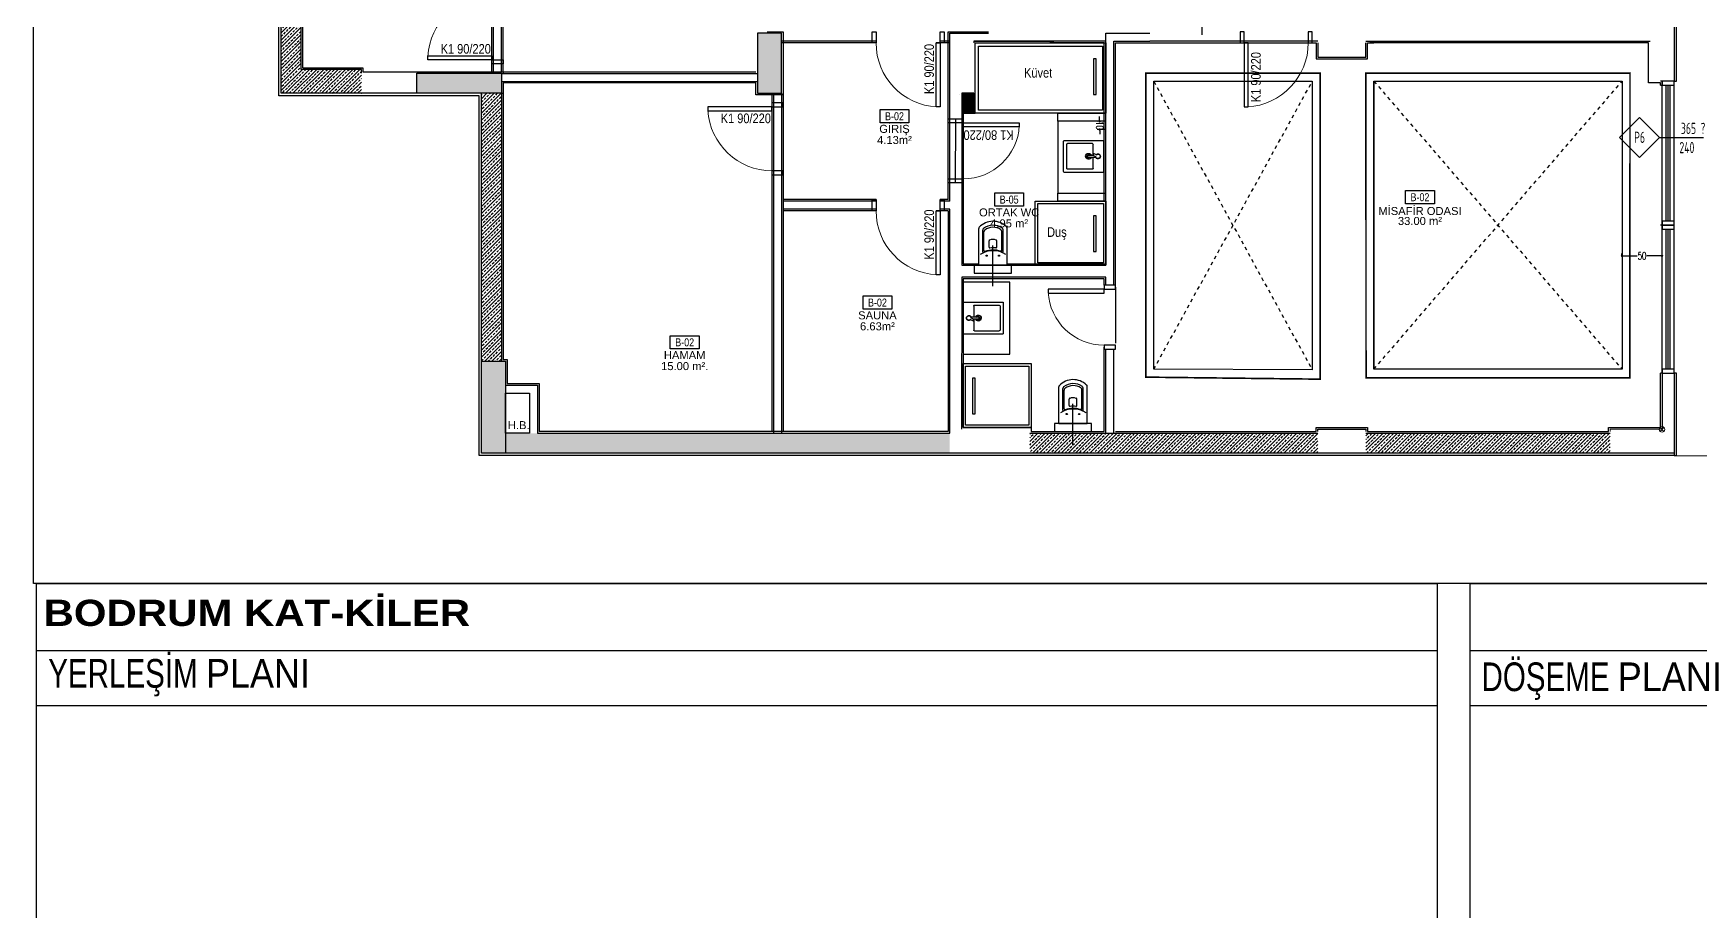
# Model space of a CAD drawing. Header units: millimetres. Extents: x 1064 to 14043, y 831 to 5538.
# Drawn here: x 2293 to 4376, y 3432 to 4531 of the extents above; entities that cross this region are included whole.
import ezdxf
from ezdxf.enums import TextEntityAlignment as Align

# ---------------------------------------------------------------- set-up
doc = ezdxf.new("R2010")
doc.units = ezdxf.units.MM
for name, pattern in [('( Hidden )', [0.375, 0.25, -0.125]), ('ACAD_ISO03W100', [30, 12, -18]), ('DASHED', [0.25, 0.125, -0.125])]:
    doc.linetypes.add(name, pattern=pattern)
for name, color, linetype, lineweight in [('a bodrum duvarı_Kalem_No__2', 8, 'Continuous', 15), ('mobilya', 30, 'Continuous', 30), ('çerçeve', 40, 'Continuous', 40)]:
    doc.layers.add(name, color=color, linetype=linetype, lineweight=lineweight)
for name, color, linetype in [('clad', 30, 'Continuous'), ('frame', 43, 'Continuous'), ('furn_wet', 152, 'Continuous'), ('glass', 1, 'Continuous'), ('hatch_conc', 223, 'Continuous'), ('hatch_floor', 197, 'Continuous'), ('mat_mortar', 145, 'Continuous'), ('Stair', 3, 'Continuous'), ('Str_conc', 6, 'Continuous'), ('symbol', 8, 'Continuous'), ('symbol_no', 12, 'Continuous'), ('text_room', 12, 'Continuous'), ('wall', 4, 'Continuous')]:
    doc.layers.add(name, color=color, linetype=linetype)
doc.layers.add('ölçü -dış', color=7, linetype='Continuous', lineweight=25, true_color=0x605db1)
doc.styles.add('dim', font='simplex.shx', dxfattribs={"width": 0.7})
doc.styles.add('GENEL', font='swissc.ttf')
doc.styles.get("Standard").update_dxf_attribs({"font": 'arial.ttf'})
doc.styles.add('T100', font='ARIALN.TTF', dxfattribs={"height": 24})
doc.styles.add('text1', font='arial.ttf')
doc.styles.add('text2', font='arial.ttf', dxfattribs={"width": 0.8})
doc.styles.add('text3', font='geniso.shx', dxfattribs={"width": 0.7})
doc.dimstyles.new('1_50', dxfattribs={"dimtxt": 9, "dimasz": 3, "dimexe": 3, "dimexo": 0, "dimgap": 1, "dimtad": 0, "dimdec": 1, "dimzin": 11, "dimtxsty": 'dim', "dimblk": 'DOT', "dimcen": 1.5, "dimdle": 1.25, "dimclrt": 2, "dimadec": 0, "dimazin": 0, "dimtfac": 1.25, "dimtdec": 1, "dimtix": 1, "dimtofl": 0, "dimtmove": 1, "dimatfit": 3, "dimldrblk": 'DOT', "dimfxl": 10, "dimfxlon": 1, "dimtolj": 1, "dimtzin": 0, "dimarcsym": 0})
doc.dimstyles.get("Standard").update_dxf_attribs({"dimtxt": 0.18, "dimasz": 0.18, "dimexe": 0.18, "dimexo": 0.0625, "dimgap": 0.09, "dimtad": 0, "dimtih": 1, "dimtoh": 1, "dimdec": 4, "dimzin": 0, "dimdsep": 46, "dimtxsty": 'Standard', "dimcen": 0.09, "dimadec": 0, "dimazin": 0, "dimtfac": 1, "dimtdec": 4, "dimtofl": 0, "dimtmove": 0, "dimatfit": 3, "dimfxl": 1, "dimtolj": 1, "dimtzin": 0, "dimarcsym": 0})
pattern_1 = [(45, (-633445.4495, -4496314.152), (-4.4901280605, 4.4901280605), []), (45, (-633440.9594, -4496314.152), (-4.4901280605, 4.4901280605), [3.175, -1.5875])]

# ---------------------------------------------------------------- blocks, each defined once
blk = doc.blocks.new('*U747')
for points in [[(-0.05, 0), (0, 0), (0, 0.14), (-0.05, 0.14), (-0.05, 0)], [(0, -0.7), (0.05, -0.7), (0.05, 0), (0, 0), (0, -0.7)], [(0.7, 0), (0.75, 0), (0.75, 0.14), (0.7, 0.14), (0.7, 0)]]:
    blk.add_lwpolyline(points)
at = {"lineweight": 9}
blk.add_arc((-0.002, 0.001), 0.702, 272.9928, 359.9448, dxfattribs=at)
blk = doc.blocks.new('klozetgömme 2')
for p, q in [((-0.174, 0), (-0.174, 0.459)), ((-0.124, 0.169), (-0.124, 0.439)), ((-0.109, 0.183), (-0.109, 0.42)), ((0.115, 0.185), (0.115, 0.424)), ((0.13, 0.174), (0.13, 0.443)), ((0.18, 0), (0.18, 0.465)), ((0.18, 0), (0.18, 0.459)), ((-0.045, 0.226), (-0.045, 0.307)), ((0.051, 0.227), (0.051, 0.307))]:
    blk.add_line(p, q)
at = {"linetype": 'Continuous'}
blk.add_line((-0.174, 0), (0.18, 0), dxfattribs=at)
at = {"linetype": 'ACAD_ISO03W100', "ltscale": 0.2}
blk.add_lwpolyline([(0.003, -0.26), (0.003, 0.247)], dxfattribs=at)
at = {"linetype": 'ACAD_ISO03W100', "ltscale": 0.05}
blk.add_lwpolyline([(-0.229, -0.1), (0.235, -0.1), (0.235, 0), (-0.229, 0)], close=True, dxfattribs=at)
for centre in [(-0.075, 0.12), (0.08, 0.12)]:
    blk.add_circle(centre, 0.0075)
for centre, radius, start, end in [((-0.149, 0.459), 0.025, 136.1828, 180.0003), ((0.006, 0.31), 0.24, 46.0264, 136.1828), ((-0.099, 0.439), 0.025, 128.17, 180), ((0.006, 0.305), 0.195, 54.2978, 128.1701), ((-0.084, 0.42), 0.025, 126.8984, 180), ((0.006, 0.3), 0.175, 55.8485, 126.8984), ((0.09, 0.424), 0.025, 359.9823, 55.8485), ((0.105, 0.443), 0.025, 359.9852, 54.2978), ((0.155, 0.465), 0.025, 359.9997, 46.0264), ((-0.035, 0.307), 0.01, 109.294, 180.0177), ((-0.035, 0.226), 0.01, 180.0177, 277.3564), ((0.003, 0.198), 0.125, 70.706, 109.294), ((0.006, -0.092), 0.31, 83.7256, 97.3564), ((0.041, 0.227), 0.01, 263.7256, 359.9823), ((0.041, 0.307), 0.01, 359.9823, 70.706), ((0.006, -0.118), 0.3, 57.769, 122.231), ((-0.113, 0.169), 0.0111, 182.9663, 285.803), ((-0.099, 0.183), 0.01, 180.0001, 234.5831), ((-0.099, 0.183), 0.01, 234.5831, 289.1663), ((0.006, -0.119), 0.31, 71.9671, 109.1663), ((0.105, 0.185), 0.01, 251.9671, 359.9823), ((0.117, 0.174), 0.0129, 248.1533, 357.9053)]:
    blk.add_arc(centre, radius, start, end)
blk = doc.blocks.new('lav1')
for p, q in [((0, 0.49), (0, 0)), ((0.39, 0.5), (0.01, 0.5)), ((0.04, 0.14), (0.04, 0.45)), ((0.35, 0.46), (0.05, 0.46)), ((0.36, 0.14), (0.36, 0.45)), ((0.4, 0), (0.4, 0.49)), ((0, 0), (0.4, 0)), ((0.179, 0.13), (0.05, 0.13)), ((0.19, 0.13), (0.186, 0.13)), ((0.35, 0.13), (0.21, 0.13))]:
    blk.add_line(p, q)
at = {"linetype": 'ByBlock'}
for p, q in [((0.166, 0.125), (0.185, 0.133)), ((0.181, 0.09), (0.166, 0.125)), ((0.167, 0.123), (0.186, 0.131)), ((0.185, 0.133), (0.2, 0.097)), ((0.19, 0.199), (0.21, 0.199)), ((0.19, 0.121), (0.19, 0.199)), ((0.21, 0.199), (0.21, 0.099))]:
    blk.add_line(p, q, dxfattribs=at)
for centre, radius, start, end in [((0.01, 0.49), 0.01, 90, 180), ((0.05, 0.45), 0.01, 90, 180), ((0.35, 0.45), 0.01, 0, 90), ((0.39, 0.49), 0.01, 0, 90), ((0.199, 0.187), 0.037, 287.1814, 255.8098), ((0.199, 0.187), 0.023, 298.3728, 246.774), ((0.05, 0.14), 0.01, 180, 270), ((0.35, 0.14), 0.01, 270, 0)]:
    blk.add_arc(centre, radius, start, end)
for radius, start, end in [(0.0308, 131.8589, 93.1411), (0.027, 134.3724, 90.6276)]:
    blk.add_arc((0.2, 0.07), radius, start, end, dxfattribs=at)
blk = doc.blocks.new('*U749')
for points in [[(-0.7, 0), (-0.75, 0), (-0.75, 0.19), (-0.7, 0.19), (-0.7, 0)], [(0, -0.7), (-0.05, -0.7), (-0.05, 0), (0, 0), (0, -0.7)], [(0.05, 0), (0, 0), (0, 0.19), (0.05, 0.19), (0.05, 0)]]:
    blk.add_lwpolyline(points)
at = {"lineweight": 9}
blk.add_arc((0.002, 0.001), 0.702, 180.0552, 267.0072, dxfattribs=at)
blk = doc.blocks.new('mahal')
blk.add_lwpolyline([(-36, 0), (36, 0), (36, -33), (-36, -33)], close=True)
at = {"color": 7, "style": 'text1'}
for tag, p in [('MAHAL', (0, -48.5)), ('M²', (0, -75.9))]:
    blk.add_attdef(tag, text='', height=20, dxfattribs=at).set_placement(p, align=Align.MIDDLE)
at = {"color": 7, "style": 'text2', "width": 0.8}
blk.add_attdef('10000', text='', height=20, dxfattribs=at).set_placement((0, -16.5), align=Align.MIDDLE)
blk = doc.blocks.new('*U750')
for points in [[(-0.8, 0), (-0.85, 0), (-0.85, 0.14), (-0.8, 0.14), (-0.8, 0)], [(0, -0.8), (-0.05, -0.8), (-0.05, 0), (0, 0), (0, -0.8)], [(0.05, 0), (0, 0), (0, 0.14), (0.05, 0.14), (0.05, 0)]]:
    blk.add_lwpolyline(points)
at = {"lineweight": 9}
blk.add_arc((0.002, 0.001), 0.802, 180.0552, 267.0072, dxfattribs=at)
blk = doc.blocks.new('kap-penno_02')
blk.add_line((0, 0), (-55, 0))
blk.add_lwpolyline([(0, 0), (25, 25), (50, 0), (25, -25)], close=True)
at = {"color": 7, "style": 'text3', "width": 0.7}
for tag, p in [('100', (-50, 0)), ('220', (-50, -24))]:
    blk.add_attdef(tag, text='', height=14, dxfattribs=at).set_placement(p, align=Align.BOTTOM_LEFT)
blk.add_attdef('K00', text='', height=14, dxfattribs=at).set_placement((25, 0), align=Align.MIDDLE_CENTER)
blk = doc.blocks.new('*U744')
for points in [[(-0.05, 0), (0, 0), (0, 0.14), (-0.05, 0.14), (-0.05, 0)], [(0, -0.8), (0.05, -0.8), (0.05, 0), (0, 0), (0, -0.8)], [(0.8, 0), (0.85, 0), (0.85, 0.14), (0.8, 0.14), (0.8, 0)]]:
    blk.add_lwpolyline(points)
at = {"lineweight": 9}
blk.add_arc((-0.002, 0.001), 0.802, 272.9928, 359.9448, dxfattribs=at)
blk = doc.blocks.new('HUE')
at = {"layer": 'mobilya', "color": 2, "lineweight": 20}
for p, q in [((1377.17, 1066.48), (1374.83, 1068.83)), ((1377.17, 1068.83), (1374.83, 1066.48))]:
    blk.add_line(p, q, dxfattribs=at)
blk.add_circle((1376, 1067.66), 1.66, dxfattribs=at)
blk = doc.blocks.new('*D801')
at = {"color": 0, "lineweight": -2, "transparency": 16777216}
for p, q in [((3445.3, 4423.4), (3445.3, 4383.8)), ((3445.4, 4423.6), (3445.5, 4423.6)), ((3445.3, 4343.8), (3445.3, 4383.4)), ((3445.4, 4343.6), (3445.5, 4343.6))]:
    blk.add_line(p, q, dxfattribs=at)
at = {"color": 0, "transparency": 16777216}
for points in [[(3445.4, 4423.4), (3445.3, 4423.4), (3445.3, 4423.6)], [(3445.4, 4343.8), (3445.3, 4343.8), (3445.3, 4343.6)]]:
    blk.add_solid(points, dxfattribs=at)
at = {"layer": 'Defpoints', "color": 0, "transparency": 16777216}
for p in [(3445.3, 4423.6), (3445.3, 4343.6), (3445.3, 4343.6)]:
    blk.add_point(p, dxfattribs=at)
at = {"color": 0, "transparency": 16777216, "insert": (3445.3, 4383.6), "char_height": 0.18, "attachment_point": 5}
blk.add_mtext('\\A1;80.0000', dxfattribs=at)
blk = doc.blocks.new('_Dot')
at = {"color": 0, "linetype": 'ByBlock', "lineweight": -2}
blk.add_line((-0.5, 0), (-1, 0), dxfattribs=at)
at = {"color": 0, "linetype": 'ByBlock', "const_width": 0.5}
blk.add_lwpolyline([(-0.25, 0, 1), (0.25, 0, 1)], format="xyb", close=True, dxfattribs=at)
blk = doc.blocks.new('*D802')
at = {"layer": 'Defpoints', "color": 0, "transparency": 16777216}
for p in [(3632.8, 4420.6), (3625.3, 4410.3), (3632.9, 4410.4)]:
    blk.add_point(p, dxfattribs=at)
at = {"layer": 'ölçü -dış', "color": 0, "lineweight": -2, "transparency": 16777216}
for p, q in [((3632.8, 4420.6), (3622.2, 4420.5)), ((3625.2, 4423.5), (3625.2, 4426.5)), ((3632.9, 4410.4), (3622.3, 4410.3)), ((3625.3, 4407.3), (3625.4, 4404.3))]:
    blk.add_line(p, q, dxfattribs=at)
at = {"layer": 'ölçü -dış', "color": 0, "lineweight": -2, "transparency": 16777216, "xscale": 3, "yscale": 3, "zscale": 3}
for p, rotation in [((3625.2, 4420.5), 270.5266505581826), ((3625.3, 4410.3), 90.52665055818261)]:
    blk.add_blockref('_Dot', p, dxfattribs=dict(at, rotation=rotation))
at = {"layer": 'ölçü -dış', "color": 2, "transparency": 16777216, "insert": (3625.3, 4415.4), "char_height": 9, "attachment_point": 5, "rotation": 270.5267, "style": 'dim'}
blk.add_mtext('\\A1;10', dxfattribs=at)
blk = doc.blocks.new('*D778')
at = {"layer": 'Defpoints', "color": 0, "transparency": 16777216}
for p in [(4277.8, 4252.4), (4277.8, 4252.4), (4327.8, 4252.4)]:
    blk.add_point(p, dxfattribs=at)
at = {"layer": 'ölçü -dış', "color": 0, "lineweight": -2, "transparency": 16777216}
for p, q in [((4277.8, 4252.4), (4277.8, 4255.4)), ((4280.8, 4252.4), (4296.7, 4252.4)), ((4324.8, 4252.4), (4308.9, 4252.4)), ((4327.8, 4252.4), (4327.8, 4255.4))]:
    blk.add_line(p, q, dxfattribs=at)
at = {"layer": 'ölçü -dış', "color": 0, "lineweight": -2, "transparency": 16777216, "xscale": 3, "yscale": 3, "zscale": 3, "rotation": 180}
blk.add_blockref('_Dot', (4277.8, 4252.4), dxfattribs=at)
at = {"layer": 'ölçü -dış', "color": 0, "lineweight": -2, "transparency": 16777216, "xscale": 3, "yscale": 3, "zscale": 3}
blk.add_blockref('_Dot', (4327.8, 4252.4), dxfattribs=at)
at = {"layer": 'ölçü -dış', "color": 2, "transparency": 16777216, "insert": (4302.8, 4252.4), "char_height": 9, "attachment_point": 5, "style": 'dim'}
blk.add_mtext('\\A1;50', dxfattribs=at)

msp = doc.modelspace()

# ---------------------------------------------------------------- hatches: boundary and pattern name
at = {"layer": 'hatch_conc', "true_color": 0x636466}
h = msp.add_hatch(dxfattribs=at)
h.set_pattern_fill('ANSI33', color=251)
h.set_pattern_definition(pattern_1)
h.paths.add_polyline_path([(2627.83653, 4722.20154), (2602.83653, 4722.20163), (2602.83653, 4455.58617), (2627.83653, 4455.58617), (2702.83436, 4455.54972), (2702.83436, 4485.50295), (2627.83653, 4485.51575)])
h.paths.add_polyline_path([(2627.83653, 4900.54971), (2602.83653, 4900.54971), (2602.83653, 4722.20163), (2627.83653, 4722.20154)])
h = msp.add_hatch(dxfattribs=at)
h.set_pattern_fill('ANSI33', color=251)
h.set_pattern_definition([(45, (-4301.8584, -7418.564), (-4.490128, 4.490128), []), (45, (-4297.368, -7418.564), (-4.490128, 4.490128), [3.175, -1.5875])])
h.paths.add_polyline_path([(2877.85776, 4480.57706), (2772.24349, 4480.59529), (2772.26259, 4455.56252), (2852.84813, 4455.56252), (2852.84813, 4455.53581), (2877.84813, 4455.53149), (2877.84813, 4455.54972)])
h.paths.add_polyline_path([(3227.82492, 4530.54639), (3197.82492, 4530.54639), (3197.82492, 4455.54972), (3227.82492, 4455.54972), (3227.82492, 4455.54991)])
h.paths.add_polyline_path([(2882.83652, 4120.5501), (2852.84813, 4120.5501), (2852.84813, 4005.5501), (2882.83652, 4005.5501)])
h = msp.add_hatch(dxfattribs=at)
h.set_pattern_fill('ANSI33', color=251)
h.set_pattern_definition(pattern_1)
h.paths.add_polyline_path([(2877.84813, 4455.54972), (2852.84813, 4455.54972), (2852.84814, 4120.5501), (2877.84813, 4120.5501)])
h = msp.add_hatch(dxfattribs=at)
h.set_pattern_fill('ANSI33', color=251)
h.set_pattern_definition(pattern_1)
h.paths.add_polyline_path([(3437.83651, 4030.54972), (2882.84814, 4030.54979), (2882.84814, 4005.58617), (3437.83651, 4005.58617)])
h = msp.add_hatch(dxfattribs=at)
h.set_pattern_fill('ANSI33', color=251)
h.set_pattern_definition(pattern_1)
h.paths.add_polyline_path([(3897.83649, 4030.54697), (3707.83653, 4030.54686), (3697.84813, 4030.5469), (3697.84813, 4030.54683), (3687.84813, 4030.54701), (3687.84813, 4030.54694), (3537.84519, 4030.54755), (3537.84519, 4005.58617), (3897.83649, 4005.58617)])
h = msp.add_hatch(dxfattribs=at)
h.set_pattern_fill('ANSI33', color=251)
h.set_pattern_definition(pattern_1)
h.paths.add_polyline_path([(4262.83651, 4030.54992), (3957.83649, 4030.54817), (3957.83649, 4005.58617), (4262.83651, 4005.58617)])
at = {"layer": 'mat_mortar', "true_color": 0x636466}
h = msp.add_hatch(dxfattribs=at)
h.set_pattern_fill('ANSI33', color=251)
h.set_pattern_definition([(45, (-6245.81833, -6269.97862), (-0.1767766953, 0.1767766953), []), (45, (-6245.64156, -6269.97862), (-0.1767766953, 0.1767766953), [0.125, -0.0625])])
h.paths.add_polyline_path([(3467.83651, 4455.54972), (3452.84812, 4455.54972), (3452.84812, 4430.56182), (3467.83651, 4430.56182)])

# ---------------------------------------------------------------- linework, layer by layer
at = {"color": 251, "true_color": 0x636466}
msp.add_line((3752.80809, 4648.8187), (3752.8365, 4528.81966), dxfattribs=at)
for points in [[(2293.03291, 5442.66326), (4956.78263, 5442.66326), (4956.78263, 3842.66326), (2293.03291, 3842.66326)], [(2297.05761, 3842.66326), (4047.05761, 3842.66326), (4047.05761, 2242.66326), (2297.05761, 2242.66326)], [(4088.04121, 3842.66326), (5838.04121, 3842.66326), (5838.04121, 2242.66326), (4088.04121, 2242.66326)], [(2297.05761, 3759.06326), (4047.05761, 3759.06326), (4047.05761, 3689.81401), (2297.05761, 3689.81401)], [(4088.04121, 3759.06326), (5838.04121, 3759.06326), (5838.04121, 3689.81401), (4088.04121, 3689.81401)]]:
    msp.add_lwpolyline(points, close=True)
at = {"color": 251, "linetype": '( Hidden )', "ltscale": 50, "true_color": 0x636466, "const_width": 2}
for points in [[(3682.83117, 4480.68552), (3900.82508, 4480.56839), (3900.82508, 4098.12119), (3682.83117, 4100.66393)], [(3957.83649, 4480.56839), (4287.83617, 4480.56839), (4287.55964, 4099.87323), (3958.02825, 4099.87323)]]:
    msp.add_lwpolyline(points, close=True, dxfattribs=at)
at = {"color": 251, "true_color": 0x636466}
for points in [[(3692.83117, 4470.56787), (3890.82508, 4470.56839), (3890.82508, 4109.87323), (3692.83117, 4110.54765)], [(3967.83649, 4470.56839), (4277.83617, 4470.56839), (4277.83617, 4110.54817), (3967.83649, 4110.54817)]]:
    msp.add_lwpolyline(points, close=True, dxfattribs=at)
at = {"color": 251, "linetype": 'DASHED', "ltscale": 35, "true_color": 0x636466}
for points in [[(3692.83117, 4110.54765), (3890.82508, 4470.56839)], [(3692.83117, 4470.56787), (3890.82508, 4109.87323)], [(3967.83649, 4470.56839), (4277.83617, 4110.54817)], [(3967.83649, 4110.54817), (4277.83617, 4470.56839)]]:
    msp.add_lwpolyline(points, dxfattribs=at)
at = {"color": 251, "true_color": 0x636466}
for points in [[(3967.83649, 4110.54817), (3967.83649, 4470.56839)], [(3967.83649, 4470.56839), (3967.83649, 4110.54817)], [(3957.83649, 4035.54972), (3957.83649, 4035.5497)]]:
    msp.add_lwpolyline(points, dxfattribs=at)
at = {"layer": 'a bodrum duvarı_Kalem_No__2', "color": 251, "true_color": 0x636466}
msp.add_lwpolyline([(4262.83651, 4032.54818), (4262.83651, 4035.58618), (4325.83652, 4035.59722)], dxfattribs=at)
at = {"layer": 'clad', "color": 251, "true_color": 0x636466}
for points in [[(4342.84814, 4470.54639), (4345.84814, 4470.54639), (4345.84814, 4790.61182), (4342.84816, 4790.61182)], [(4342.84814, 4002.58656), (4345.84814, 4002.58656), (4345.84814, 4105.53594), (4342.84816, 4105.53594)]]:
    msp.add_lwpolyline(points, close=True, dxfattribs=at)
at = {"layer": 'frame', "color": 251, "true_color": 0x636466}
for points in [[(4327.83582, 4465.54639), (4342.83583, 4465.54639), (4342.83583, 4470.54639), (4327.83582, 4470.54639)], [(4327.84816, 4290.62307), (4342.84817, 4290.62307), (4342.84817, 4295.62307), (4327.84816, 4295.62307)], [(4327.8414, 4285.55), (4342.84141, 4285.55), (4342.84141, 4290.55), (4327.8414, 4290.55)], [(4327.84141, 4105.55), (4342.84143, 4105.55), (4342.84143, 4110.55), (4327.84141, 4110.55)]]:
    msp.add_lwpolyline(points, close=True, dxfattribs=at)
at = {"layer": 'furn_wet', "color": 251, "true_color": 0x636466}
for points in [[(3632.83698, 4518.56201), (3632.83698, 4430.56201), (3469.83651, 4430.56182), (3469.83651, 4518.56182)], [(3628.83698, 4514.562), (3628.83698, 4434.562), (3473.83651, 4434.56183), (3473.83651, 4514.56183)], [(3620.71943, 4498.56014), (3617.45603, 4498.56014), (3617.45603, 4454.23038), (3620.71943, 4454.23038)], [(3572.8464, 4420.56246), (3572.82755, 4330.56382), (3630.83076, 4330.56382), (3630.84962, 4420.56246)], [(3632.83698, 4320.56246), (3632.83698, 4240.56246), (3544.84812, 4240.56228), (3544.84812, 4320.56228)], [(3629.83698, 4317.56246), (3629.83698, 4243.56246), (3547.84812, 4243.56228), (3547.84812, 4317.56228)], [(3620.71943, 4302.22222), (3617.45603, 4302.22222), (3617.45603, 4257.89247), (3620.71943, 4257.89247)], [(3454.82608, 4219.54217), (3454.80722, 4129.54353), (3512.81044, 4129.54353), (3512.82929, 4219.54217)], [(3539.84519, 4117.51326), (3539.84519, 4037.51326), (3454.77775, 4037.54354), (3454.77775, 4117.54354)], [(3536.84519, 4114.51326), (3536.84519, 4040.51326), (3457.77775, 4040.54354), (3457.77775, 4114.54354)], [(3469.58603, 4099.204), (3466.32263, 4099.204), (3466.32263, 4054.87424), (3469.58603, 4054.87424)]]:
    msp.add_lwpolyline(points, close=True, dxfattribs=at)
at = {"layer": 'glass', "color": 251, "true_color": 0x636466}
for p, q in [((4332.84817, 4295.62307), (4332.83583, 4465.54639)), ((4335.34817, 4295.62307), (4335.33583, 4465.54639)), ((4337.84817, 4295.62307), (4337.83583, 4465.54639)), ((4332.84143, 4110.55), (4332.84141, 4285.55)), ((4335.34143, 4110.55), (4335.34141, 4285.55)), ((4337.84143, 4110.55), (4337.84141, 4285.55))]:
    msp.add_line(p, q, dxfattribs=at)
at = {"layer": 'hatch_floor', "color": 251, "true_color": 0x636466}
msp.add_line((3644.86376, 4213.063), (3644.86583, 4143.063), dxfattribs=at)
at = {"layer": 'mat_mortar', "color": 251, "true_color": 0x636466}
for p, q in [((2865.87687, 4482.49502), (2865.87687, 4900.58656)), ((2879.87687, 4482.49502), (2879.87687, 4900.58656)), ((2629.83653, 4487.54951), (2629.98626, 4893.54873)), ((3345.83694, 4518.54639), (3227.82492, 4518.54639)), ((3229.82653, 4518.55639), (3229.82653, 4453.54972)), ((3437.83651, 4518.54639), (3420.83693, 4518.54639)), ((3469.8365, 4453.58617), (3469.83653, 4518.55913)), ((4310.84815, 4518.57079), (3962.83656, 4518.5433)), ((4310.84815, 4468.5464), (4310.84815, 4518.57079)), ((4325.83706, 4468.54635), (4310.84815, 4468.5464)), ((4325.84102, 4465.54639), (4325.83706, 4468.54635)), ((2879.86099, 4453.54972), (2879.84813, 4453.54972)), ((3229.82653, 4453.54972), (3195.82653, 4453.54972)), ((3215.82492, 4455.54956), (3215.83654, 4035.54972)), ((3229.82492, 4455.54997), (3229.83662, 4032.54817)), ((3452.84813, 4430.56183), (3469.83651, 4430.56183)), ((2879.84813, 4122.54951), (2884.83652, 4122.54951)), ((2884.83652, 4122.54951), (2884.83652, 4092.55969)), ((2884.83652, 4092.55969), (2924.84811, 4092.55969)), ((2924.84811, 4092.55969), (2924.84811, 4032.5499)), ((3644.83116, 4032.54594), (3895.83649, 4032.54786)), ((3895.83649, 4032.54786), (3895.83649, 4037.54972)), ((3895.83649, 4037.54972), (3959.83648, 4037.54972)), ((3959.83648, 4037.54972), (3959.83651, 4032.54818))]:
    msp.add_line(p, q, dxfattribs=at)
for points in [[(4342.83651, 4005.58617), (4342.83651, 4002.58617), (2852.83651, 4002.58617), (2849.83651, 4002.58617), (2849.83651, 4452.58617), (2849.83651, 4452.58617), (2602.83651, 4452.58617), (2599.83651, 4452.58617), (2599.83651, 4925.58617), (2599.83651, 4928.58617), (3724.83649, 4928.58617), (3724.83649, 4928.58617), (3724.83649, 5135.58617), (3724.83649, 5138.58617), (4345.84811, 5138.58617), (4345.84811, 5135.58656)], [(3209.82492, 4532.58285), (3229.82652, 4532.58285), (3229.82653, 4518.55639)], [(3435.84812, 4322.58749), (3435.84812, 4532.54083), (3486.21281, 4532.54083)], [(3467.83651, 4520.56191), (3467.83651, 4518.56187)], [(3469.83653, 4520.55905), (3469.83653, 4520.56191)], [(3469.83653, 4518.56188), (3632.82912, 4518.56248)], [(3469.83653, 4518.55913), (3469.83653, 4518.56188)], [(3630.83087, 4320.56246), (3630.82912, 4518.59614), (3562.84853, 4518.59614)], [(3644.86391, 4215.56299), (3644.85681, 4518.56253), (3687.84813, 4518.56276)], [(3687.84813, 4518.56276), (3835.82753, 4518.56336)], [(3835.82753, 4518.56336), (3895.83647, 4518.54708), (3895.83647, 4498.54639), (3959.83649, 4498.54639), (3959.83656, 4518.56671), (3967.83656, 4518.56671)], [(2629.83653, 4487.54951), (2702.83651, 4487.54951), (2704.83651, 4487.54951)], [(2702.83651, 4487.54951), (2704.83651, 4487.54951), (2704.83579, 4482.59508), (2704.83579, 4482.59508), (2879.89363, 4482.59508)], [(2877.87687, 4482.49502), (3195.82653, 4482.49502)], [(2879.89363, 4482.59508), (2879.89363, 4482.56251), (2879.89337, 4480.49502)], [(2877.87687, 4477.56251), (2877.83651, 4477.56251)], [(2877.87687, 4468.56252), (2877.86311, 4455.54972), (2879.84813, 4455.54972)], [(3195.82653, 4453.54972), (3195.82653, 4468.49502), (2879.89185, 4468.49502), (2879.84813, 4122.54951)], [(4327.83582, 4470.54639), (4325.83582, 4470.54639)], [(4325.84102, 4465.54639), (4327.83713, 4465.54644)], [(3449.84812, 4453.58617), (3449.85742, 4453.58617)], [(3454.84812, 4430.56182), (3454.84812, 4242.52601), (3474.09865, 4242.52601)], [(3345.83687, 4322.58692), (3229.82644, 4322.58617)], [(3435.84812, 4322.58749), (3425.83687, 4322.58737)], [(3435.84812, 4308.58749), (3435.84812, 4032.51049), (3215.83653, 4032.51049)], [(3345.83729, 4308.58692), (3229.82652, 4308.58617)], [(3435.84812, 4308.58749), (3420.83729, 4308.58735)], [(3437.84813, 4308.58751), (3437.84812, 4308.58751)], [(4327.84141, 4290.55), (4325.84141, 4290.55)], [(3509.53962, 4242.52601), (3632.86332, 4242.52601)], [(3630.86414, 4215.56258), (3630.86344, 4223.58137), (3454.84812, 4223.54487), (3454.77775, 4037.54354), (3539.84519, 4037.51326), (3539.84519, 4032.54686), (3630.83116, 4032.54756), (3630.8304, 4138.06248)], [(3959.83651, 4032.54818), (4260.83651, 4032.54818), (4260.83651, 4037.58583), (4325.83782, 4037.59722), (4325.85597, 4105.56104)], [(4327.84143, 4105.55), (4325.84141, 4105.55)], [(3215.83653, 4037.52383), (3215.83653, 4032.54972), (2924.84811, 4032.5499)], [(3897.83649, 4032.54787), (3897.83649, 4035.54972), (3957.83649, 4035.54972), (3957.83651, 4032.54817)]]:
    msp.add_lwpolyline(points, dxfattribs=at)
msp.add_lwpolyline([(3467.83651, 4455.54972), (3452.84812, 4455.54972), (3452.84812, 4430.56182), (3467.83651, 4430.56182)], close=True, dxfattribs=at)
at = {"layer": 'Stair', "color": 251, "true_color": 0x636466}
for p, q in [((4345.84814, 4020.58617), (4345.84814, 4045.58617)), ((4345.84814, 4002.58656), (4345.84814, 4020.58617))]:
    msp.add_line(p, q, dxfattribs=at)
msp.add_lwpolyline([(4345.84814, 4002.58656), (4617.81889, 4001.26091)], dxfattribs=at)
at = {"layer": 'Str_conc'}
msp.add_lwpolyline([(2852.83652, 4005.5501), (2852.83652, 4120.5501), (2882.83652, 4120.5501), (2882.83652, 4005.5501)], close=True, dxfattribs=at)
at = {"layer": 'symbol', "color": 251, "true_color": 0x636466}
for p, q in [((4327.84817, 4110.55), (4327.83583, 4465.54639)), ((4342.84817, 4290.62307), (4342.83583, 4465.54639)), ((4342.84143, 4105.55), (4342.84141, 4285.55)), ((4327.84143, 4105.55), (4327.84143, 4110.55))]:
    msp.add_line(p, q, dxfattribs=at)
msp.add_lwpolyline([(3897.83647, 4518.60955), (3897.83647, 4500.54639), (3957.83649, 4500.54639), (3957.83656, 4518.56671)], dxfattribs=at)
at = {"layer": 'wall', "color": 251, "true_color": 0x636466}
for p, q in [((2867.87687, 4482.49502), (2867.87687, 4900.58656)), ((2877.87687, 4482.49502), (2877.87687, 4900.58656)), ((3345.83687, 4520.54639), (3227.82492, 4520.54639)), ((3437.83651, 4520.54639), (3425.83687, 4520.54639)), ((3752.8365, 4520.52623), (3752.8365, 4520.56206)), ((4342.83582, 4470.54639), (4327.83582, 4470.54639)), ((3217.82492, 4455.54961), (3217.83668, 4030.54979)), ((3227.82492, 4455.54991), (3227.83668, 4030.54979)), ((4342.84141, 4290.55), (4327.84141, 4290.55)), ((2882.83169, 4090.55969), (2922.84811, 4090.55969)), ((2922.84811, 4090.55969), (2922.84811, 4030.5499)), ((2922.84811, 4030.5499), (3437.83653, 4030.54972))]:
    msp.add_line(p, q, dxfattribs=at)
for points in [[(2852.84813, 4455.56252), (2602.83653, 4455.56252), (2602.83653, 4925.58656), (3727.83649, 4925.58656)], [(2702.81526, 4480.59529), (2702.83649, 4485.50935), (2627.83704, 4485.50935), (2627.83653, 4895.54951)], [(3437.84812, 4320.58751), (3437.84812, 4530.54083), (3486.21281, 4530.54083)], [(3467.83599, 4520.55904), (3567.83606, 4520.55925)], [(3469.83651, 4520.56191), (3467.83651, 4520.56191)], [(3502.83649, 4520.55968), (3467.83651, 4520.55968)], [(3632.85676, 4520.56274), (3469.83651, 4520.56191)], [(3632.86332, 4240.52601), (3632.85653, 4530.56272), (3687.84805, 4530.56314)], [(3642.86391, 4215.56294), (3642.85676, 4520.5628), (3687.84813, 4520.56314)], [(3897.83647, 4520.56432), (3687.84813, 4520.56314)], [(3837.83628, 4520.59614), (3782.84848, 4520.59614)], [(3957.83654, 4520.54323), (3967.83656, 4520.54337)], [(3967.83656, 4520.54337), (4312.84813, 4520.57082)], [(2877.87687, 4480.49502), (3197.82492, 4480.49502)], [(2877.87687, 4470.49502), (3197.82492, 4470.49502)], [(4327.83713, 4465.54639), (4327.83701, 4470.54639)], [(4342.83653, 4005.54972), (2852.84813, 4005.55005), (2852.84813, 4455.54972)], [(2877.84813, 4455.54972), (2877.84813, 4120.54951)], [(3452.84812, 4455.54972), (3452.84812, 4240.52601), (3632.86332, 4240.52601)], [(3632.83698, 4420.56246), (3572.83698, 4420.56246), (3572.83698, 4430.56246), (3632.86027, 4430.56387)], [(3345.83693, 4320.58692), (3229.82645, 4320.58617)], [(3437.84812, 4320.58751), (3425.83693, 4320.58737)], [(3632.83698, 4320.56246), (3572.83698, 4320.56246), (3572.83698, 4330.56246), (3632.86027, 4330.56387)], [(3345.83723, 4310.58692), (3229.82651, 4310.58617)], [(3437.84812, 4310.58751), (3425.83723, 4310.58737)], [(3437.84812, 4030.54972), (3437.84812, 4310.58751)], [(4342.84811, 4105.54972), (4342.84141, 4290.55)], [(3632.86355, 4225.54486), (3452.84812, 4225.54486), (3452.77702, 4035.54427)], [(3632.86391, 4215.56271), (3632.86355, 4225.54486)], [(3632.83117, 4030.54757), (3632.83042, 4135.56264)], [(3642.83117, 4030.54765), (3642.83042, 4135.56294)], [(4327.85597, 4105.55974), (4327.83652, 4035.59592)], [(4327.8414, 4105.55), (4342.8414, 4105.55)], [(4342.85597, 4105.55), (4342.83651, 4035.58618)], [(2922.84809, 4030.5499), (2957.83653, 4030.5499)], [(3537.84218, 4030.54755), (3847.83118, 4030.54762)], [(3847.83118, 4030.54762), (3897.83649, 4030.54787)], [(3957.83649, 4030.54817), (4262.83651, 4030.54817)], [(2852.84813, 4005.5499), (2852.84812, 4005.5499)]]:
    msp.add_lwpolyline(points, dxfattribs=at)
for points in [[(3227.82492, 4455.54972), (3227.82492, 4530.54639), (3197.82492, 4530.54639), (3197.82492, 4455.54972)], [(2772.24349, 4480.59529), (2877.85776, 4480.57706), (2877.87687, 4455.53149), (2772.26259, 4455.54972)], [(2882.84814, 4080.55969), (2912.84811, 4080.55969), (2912.84811, 4030.5499), (2882.84814, 4030.5499)]]:
    msp.add_lwpolyline(points, close=True, dxfattribs=at)

# ---------------------------------------------------------------- block references
at = {"color": 251, "true_color": 0x636466, "xscale": 2.083377902705062, "yscale": 2.083377902705062, "zscale": 2.083377902705062}
msp.add_blockref('HUE', (1461.1045, 1810.99961), dxfattribs=at)
at = {"layer": 'frame', "color": 251, "true_color": 0x636466, "yscale": 99.99999999999994, "zscale": 99.99999999999994}
for name, p, xscale, rotation in [('*U750', (2865.9049, 4497.49461), 99.99999999999994, 270.0016989458269), ('*U750', (3425.83693, 4518.55767), 99.99999999999994, 0.00169894582687082), ('*U750', (3805.83599, 4518.58065), -99.99999999999994, 359.9983010541731), ('*U744', (3215.83536, 4438.54936), 99.99999999999994, 270.0016989458269), ('*U749', (3454.84827, 4418.58617), 99.99999999999994, 90.00169894582685), ('*U750', (3425.83728, 4308.59755), 99.99999999999994, 0.00169894582687082), ('*U747', (3630.84819, 4210.56258), 99.99999999999994, 270.0016989458269)]:
    msp.add_blockref(name, p, dxfattribs=dict(at, xscale=xscale, rotation=rotation))
at = {"layer": 'furn_wet', "color": 251, "true_color": 0x636466, "yscale": 99.99999999999994, "zscale": 99.99999999999994}
for name, p, xscale, rotation in [('lav1', (3630.10877, 4396.6997), -99.99999999999994, 89.9994810694816), ('klozetgömme 2', (3491.52474, 4240.52633), 99.99999999999994, 359.9989621389385), ('lav1', (3454.81647, 4154.54285), -99.99999999999994, 269.9994810694816), ('klozetgömme 2', (3591.60632, 4042.54721), 99.99999999999994, 359.9989621389385)]:
    msp.add_blockref(name, p, dxfattribs=dict(at, xscale=xscale, rotation=rotation))
at = {"layer": 'symbol_no', "color": 251, "true_color": 0x636466}
ref = msp.add_blockref('kap-penno_02', (4324.75085, 4400.48569), dxfattribs=dict(at, xscale=-1))
ref.add_attrib('K00', 'P6', dxfattribs={"layer": '0', "color": 7, "height": 14, "style": 'text3', "width": 0.7}).set_placement((4299.75085, 4400.48569), align=Align.MIDDLE_CENTER)
ref.add_attrib('220', '240', dxfattribs={"layer": '0', "color": 7, "height": 14, "style": 'text3', "width": 0.7}).set_placement((4349.55085, 4376.48569), align=Align.BOTTOM_LEFT)
ref.add_attrib('100', '365 ?', dxfattribs={"layer": '0', "color": 7, "height": 14, "style": 'text3', "width": 0.7}).set_placement((4351.41751, 4400.48569), align=Align.BOTTOM_LEFT)
at = {"layer": 'text_room', "color": 251, "true_color": 0x636466, "xscale": 0.5, "yscale": 0.5, "zscale": 0.5}
for p, values in [((3368.88007, 4435.1066), {'10000': 'B-02', 'MAHAL': 'GİRİŞ', 'M²': '4.13m²'}), ((4025.38975, 4333.89154), {'10000': 'B-02', 'MAHAL': 'MİSAFİR ODASI', 'M²': '33.00 m²'}), ((3512.1649, 4330.91451), {'10000': 'B-05', 'MAHAL': 'ORTAK WC', 'M²': '4.95 m²'}), ((3347.58133, 4202.16822), {'10000': 'B-02', 'MAHAL': 'SAUNA', 'M²': '6.63m²'}), ((3106.78251, 4152.43585), {'10000': 'B-02', 'MAHAL': 'HAMAM', 'M²': '15.00 m².'})]:
    msp.add_blockref('mahal', p, dxfattribs=at).add_auto_attribs(values)

# ---------------------------------------------------------------- texts
at = {"color": 251, "true_color": 0x636466, "style": 'text1'}
msp.add_attdef('H.B.', text='', height=10, dxfattribs=at).set_placement((2899.43268, 4040.63729), align=Align.MIDDLE)
at = {"layer": 'clad', "transparency": 16777216, "char_height": 35.8072352, "width": 718.6302182, "attachment_point": 1, "style": 'GENEL'}
for s, insert in [('\\A1;{\\W0.9;YERLEŞİM \\fArial|b0|i0|c204|p34;PLAN\\fArial|b0|i0|c162|p34;I}', (2311.67501, 3748.21936)), ('\\A1;{\\W0.9;DÖŞEME \\fArial|b0|i0|c204|p34;PLAN\\fArial|b0|i0|c162|p34;I}', (4102.26709, 3743.91485))]:
    msp.add_mtext(s, dxfattribs=dict(at, insert=insert))
at = {"layer": 'symbol_no', "color": 251, "true_color": 0x636466, "char_height": 12, "width": 1678.7970285, "attachment_point": 1, "style": 'T100'}
for s, insert in [('K{\\fArial Narrow|b0|i0|c162|p34;1} {\\fArial Narrow|b0|i0|c162|p34;90/}220', (2801.89722, 4517.13254, 0.00074)), ('Küvet', (3530.7843, 4487.20102)), ('K{\\fArial Narrow|b0|i0|c162|p34;1} {\\fArial Narrow|b0|i0|c162|p34;90/}220', (3151.83006, 4430.2294, 0.00074)), ('Duş', (3559.58871, 4288.04787))]:
    msp.add_mtext(s, dxfattribs=dict(at, insert=insert))
for s, insert, rotation in [('K{\\fArial Narrow|b0|i0|c162|p34;1} {\\fArial Narrow|b0|i0|c162|p34;90/}220', (3406.199, 4454.58644, 0.00074), 90), ('K{\\fArial Narrow|b0|i0|c162|p34;1} {\\fArial Narrow|b0|i0|c162|p34;90/}220', (3814.43942, 4444.44657, 0.00074), 90), ('K{\\fArial Narrow|b0|i0|c162|p34;1} {\\fArial Narrow|b0|i0|c162|p34;80/}220', (3517.8071, 4397.29564, 0.00074), 180), ('K{\\fArial Narrow|b0|i0|c162|p34;1} {\\fArial Narrow|b0|i0|c162|p34;90/}220', (3406.19936, 4247.58987, 0.00074), 90)]:
    msp.add_mtext(s, dxfattribs=dict(at, insert=insert, rotation=rotation))
at = {"layer": 'çerçeve', "color": 0, "lineweight": 25, "transparency": 33554687, "insert": (2838.67923, 3822.3705), "char_height": 32.7868852, "attachment_point": 3}
msp.add_mtext('{\\fArial Black|b1|i0|c162|p34;BODRUM KAT-KİLER}', dxfattribs=at)

# ---------------------------------------------------------------- dimensions: what is measured, and where the dimension line sits
at = {"color": 251, "true_color": 0x636466}
dim = msp.add_aligned_dim(p1=(3445.347, 4423.58589), p2=(3445.34938, 4343.58589), distance=0, dimstyle='Standard', dxfattribs=at)
dim.commit()
dim.dimension.update_dxf_attribs({"geometry": '*D801', "text_midpoint": (3445.34819, 4383.58589)})
at = {"layer": 'ölçü -dış', "color": 251, "true_color": 0x636466}
dim = msp.add_aligned_dim(p1=(3632.83698, 4420.56246), p2=(3632.93063, 4410.3743), distance=-7.63072, text='10', dimstyle='1_50', dxfattribs=at)
dim.commit()
dim.dimension.update_dxf_attribs({"geometry": '*D802', "text_midpoint": (3625.25341, 4415.39824)})
dim = msp.add_aligned_dim(p1=(4327.83617, 4252.42041), p2=(4277.83617, 4252.42041), distance=0, dimstyle='1_50', dxfattribs=at)
dim.commit()
dim.dimension.update_dxf_attribs({"geometry": '*D778', "text_midpoint": (4302.83617, 4252.42041)})

doc.saveas('drawing.dxf')
